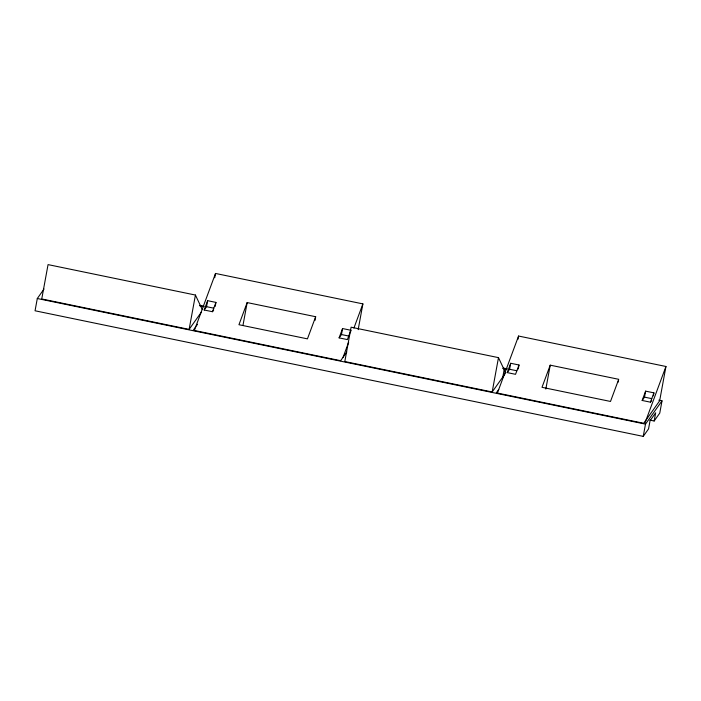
<?xml version="1.0" encoding="UTF-8"?>
<svg xmlns="http://www.w3.org/2000/svg" width="701" height="701" viewBox="0 0 701 701"><rect width="100%" height="100%" fill="white"/><g stroke="black" fill="none" stroke-linecap="round" stroke-linejoin="round"><path stroke-width="1.05" d="M44.032 289.031L37.302 298.512L35.05 310.78L643.238 436.39L648.548 428.907L650.055 420.731L655.663 412.828L654.156 421.003L649.871 420.118M189.121 329.391L195.43 295.051L48.054 264.61L41.745 298.959L189.121 329.391L201.415 312.076M213.665 310.061L212.482 311.726L204.175 310.008L206.541 306.679L207.645 300.685L215.943 302.403L215.207 306.398M214.734 277.745L215.514 273.451L362.89 303.892L358.167 329.645M242.975 325.395L247.164 302.578L315.669 316.721L314.977 320.471M350.868 330.267L347.407 339.591L339.1 337.873L341.466 334.543L342.561 328.55L350.868 330.267L350.5 332.265M492.181 391.982L498.481 357.641L351.105 327.201L344.804 361.55L492.181 391.982L505.123 373.747M502.81 377.015L504.159 369.655M519.003 364.993L515.542 374.316L507.235 372.599L509.592 369.269L510.696 363.276L519.003 364.993L518.267 368.989M517.986 339.258L518.574 336.042L665.95 366.483L659.65 400.823L643.711 423.281L496.334 392.84L498.744 389.441M545.834 389.073L550.224 365.168L618.72 379.311L610.501 401.454L542.004 387.311L550.224 365.168M618.203 382.124L618.554 380.249M651.641 400.516L650.458 402.181L642.16 400.464L644.517 397.143L645.621 391.14L653.919 392.858L653.367 395.855M643.238 436.39L645.49 424.123L662.016 400.841L658.8 400.175M662.016 400.841L659.764 413.108L654.156 421.003M194.273 330.662L215.514 273.451M204.175 310.008L207.645 300.685M212.482 311.726L215.943 302.403M247.164 302.578L238.945 324.721L307.441 338.863L315.669 316.721M339.1 337.873L342.561 328.55M343.069 357.291L348.677 342.176M353.917 328.068L362.89 303.892M497.333 393.252L518.574 336.042M507.235 372.599L510.696 363.276M642.16 400.464L645.621 391.14M650.458 402.181L653.919 392.858M645.06 422.738L665.95 366.483M195.693 326.85L193.274 330.25L340.651 360.691L346.758 352.095M196.306 325.983L197.533 324.248M199.706 305.356L204 306.241M206.541 306.679L213.805 308.186M341.466 334.543L348.73 336.051M503.265 368.051L507.559 368.936M509.592 369.269L516.865 370.776M644.517 397.143L651.781 398.641M199.724 305.838L203.991 306.723M502.775 368.428L505.982 369.094M37.302 298.512L645.49 424.123M498.481 357.641L505.701 372.932M195.43 295.051L202.195 309.386"/></g></svg>
